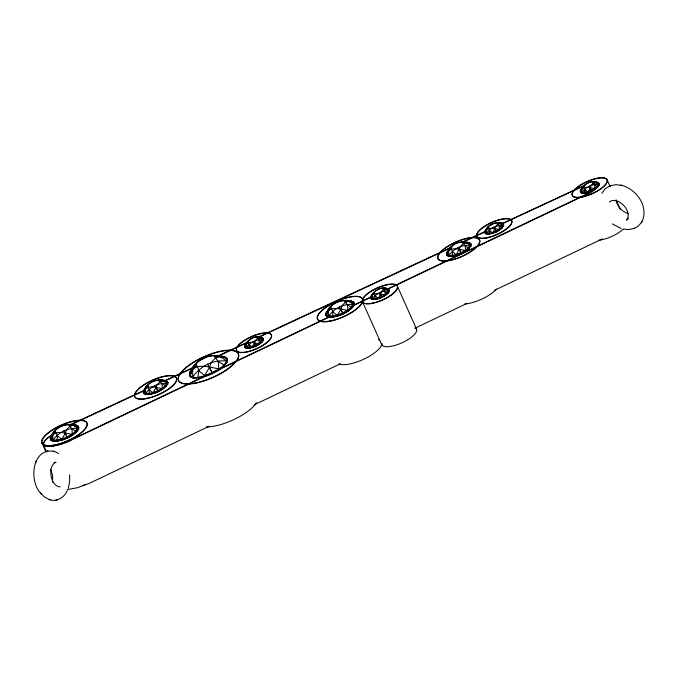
<?xml version="1.0" encoding="UTF-8"?>
<svg xmlns="http://www.w3.org/2000/svg" width="678" height="678" viewBox="0 0 678 678"><rect width="100%" height="100%" fill="white"/><g stroke="black" fill="none" stroke-linecap="round" stroke-linejoin="round"><path stroke-width="1.02" d="M145.626 394.621L145.406 389.019C148.643 380.892 159.118 377.926 166.78 381.155C167.89 381.663 168.008 383.129 167.797 384.18C162.762 390.901 153.906 394.554 145.626 394.621C144.236 394.282 143.083 393.189 143.278 391.698C146.456 381.9 158.211 377.646 167.424 381.604L167.907 382.943M448.811 256.53L448.59 250.928C451.828 242.792 462.303 239.834 469.964 243.063C471.091 243.571 471.244 245.021 470.981 246.089C465.947 252.809 457.091 256.462 448.811 256.53C445.675 256.115 446.421 252.292 448.633 251.14L448.328 250.462C452.243 242.393 462.727 240.334 470.608 243.512L471.04 244.453M53.02 441.344L52.774 434.895C56.444 425.691 67.97 422.394 76.792 425.487C77.962 425.792 78.521 426.776 78.724 427.869L78.597 429.293C72.792 437.047 62.571 441.259 53.02 441.344L50.842 440.158L50.282 438.598C53.231 426.894 67.495 421.699 78.173 426.326L78.724 427.869M193.094 378.104L192.62 377.061L192.755 369.502C197.756 357.018 213.841 352.45 225.638 357.391C227.367 358.162 227.605 360.391 227.189 362.035C219.452 372.375 205.832 377.993 193.094 378.104L190.187 376.519L189.442 374.442C190.967 367.569 196.747 360.865 203.57 358.654L203.731 358.255M262.005 342.178L261.776 341.653C260.055 341.695 253.826 335.313 259.004 337.491L259.233 338.017C260.827 337.424 264.149 337.89 263.369 340.28C259.496 345.449 252.691 348.263 246.317 348.314L246.156 344.017C252.936 330.957 274.776 338 254.953 346.119C234.029 355.255 250.953 330.322 263.081 338.305M328.559 317.372L328.313 310.922C331.983 301.718 343.509 298.413 352.34 301.515C353.501 301.82 354.06 302.795 354.272 303.897L354.136 305.32C348.331 313.075 338.11 317.287 328.559 317.372L326.389 316.177L325.821 314.626C328.771 302.922 343.034 297.718 353.713 302.354L354.272 303.897M387.969 293.421L387.74 292.896C386.019 292.938 379.79 286.557 384.968 288.735L385.197 289.26C386.791 288.667 390.121 289.133 389.333 291.523C385.468 296.693 378.655 299.498 372.281 299.557L372.12 295.261C378.9 282.192 400.74 289.243 380.917 297.354C359.993 306.498 376.917 281.556 389.053 289.54M486.635 234.113L486.465 229.808C486.99 224.198 503.534 218.519 503.686 226.079C499.813 231.24 492.999 234.054 486.635 234.113C485.567 233.842 484.677 233.003 484.821 231.859C487.287 224.333 496.313 221.079 503.398 224.096M595.309 182.687C596.869 182.484 599.869 182.899 599.089 185.179C595.225 190.349 588.411 193.154 582.038 193.213L581.877 188.908C588.657 175.848 610.497 182.899 590.674 191.01C569.749 200.146 586.673 175.212 598.81 183.196M447.166 255.699L446.556 252.919L449.861 247.682L450.582 247.47L452.548 251.708L452.234 256.547M50.282 438.598C53.045 443.404 60.418 439.581 64.605 438.666C69.775 435.996 76.682 433.556 78.572 427.53M143.253 392.24C148.77 397.893 165.229 389.35 167.771 382.646M189.442 374.442C193.713 381.112 204.366 375.442 210.358 373.705C216.528 370.264 226.138 366.849 227.02 358.908M325.821 314.626C328.584 319.423 335.957 315.601 340.144 314.694C345.314 312.024 352.221 309.583 354.111 303.549M446.988 255.301C455.362 257.394 467.828 252.326 470.863 244.055M484.804 232.283C490.16 236.19 501.466 230.613 503.593 224.511M50.435 438.946L51.435 436.378L52.816 435.123L52.46 434.344L54.232 431.157L55.062 430.92L57.333 435.801L56.969 441.37M143.389 392.545L145.906 388.028L143.372 391.02L143.677 391.698M189.645 374.9L190.781 371.027L194.713 364.518L195.823 364.196L197.408 366.586L198.84 370.713L197.891 377.087L198.357 378.129M258.471 337.983A9.195 3.144 -24.1 0 1 260.801 341.89A9.195 3.144 -24.1 0 1 248.741 347.314A9.195 3.144 -24.1 0 1 247.241 343.034C245.555 344.119 243.021 347.543 246.317 348.314M325.974 314.973L327.381 311.278L329.779 307.176L330.61 306.948L332.873 311.829L332.508 317.389M373.79 293.455C372.553 294.794 368.451 298.396 372.281 299.557M484.906 232.512L485.575 230.8L488.143 228.011M596.131 182.823A9.195 3.144 -24.1 0 1 595.386 187.755A9.195 3.144 -24.1 0 1 583.8 192.238A9.195 3.144 -24.1 0 1 582.97 187.925C581.275 189.009 578.749 192.442 582.038 193.213M145.448 389.231L145.143 388.553L146.677 385.774L147.389 385.57L149.355 389.808L149.05 394.647M244.817 346.068L244.589 345.543L247.682 341.365L249.19 344.619L248.953 348.331M370.781 297.303L370.552 296.786L373.646 292.608L375.163 295.862L374.917 299.574M485.134 231.859L484.897 231.334L487.999 227.155L489.508 230.41L489.262 234.122M580.546 190.959L580.309 190.442L583.402 186.255L584.919 189.518L584.673 193.222M52.562 482.219L52.579 475.354L50.57 469.193M53.816 451.302C31.934 447.743 28.773 480.888 40.731 493.304M68.215 488.33L69.614 482.168L69.656 474.795M153.491 393.638L153.186 392.96L157.466 384.299L160.169 381.578L165.542 380.57L167.856 382.545M456.684 255.547L456.37 254.86L460.65 246.207L463.362 243.487L468.727 242.478L470.913 244.199M62.096 440.208L61.749 439.429L65.258 433.335L66.69 429.454L69.809 426.318L73.377 425.182L75.995 425.131L78.665 427.403M205.197 376.587L204.722 375.544L209.417 367.417L211.316 362.247L215.485 358.069L220.24 356.56L223.723 356.492L224.198 357.535L225.842 357.848L227.291 359.518M337.636 316.236L337.288 315.448L340.805 309.354L342.229 305.481L345.356 302.346L348.924 301.21L351.535 301.159L354.204 303.43M378.332 298.803L381.4 291.633L383.477 289.54L385.858 288.786L387.604 288.752L387.833 289.269M492.686 233.351L495.745 226.181L497.83 224.087L501.949 223.299L503.729 224.816M588.089 192.45L591.157 185.28L593.233 183.196L595.615 182.433L597.36 182.399L597.589 182.924M491.948 224.181L490.652 225.588M35.527 462.76L35.756 462.167M35.832 461.964L36.07 461.345M67.325 490.533C64.622 497.16 57.096 502.144 49.918 499.788M143.439 392.909L145.406 389.019L147.906 386.341M446.624 254.818L448.59 250.928L451.099 248.25M50.494 439.369L52.774 434.895L55.664 431.81M189.721 375.468L192.755 369.502L196.62 365.391M244.631 347L246.156 344.017L248.08 341.958M326.033 315.397L328.313 310.922L331.203 307.837M370.603 298.235L372.12 295.261L374.044 293.201M484.948 232.791L486.465 229.808L488.397 227.749M580.36 191.891L581.877 188.908L583.8 186.857M601.81 193.306L605.047 188.891L609.853 185.865M641.744 222.053C649.397 207.214 636.498 188.95 621.557 185.331M252.369 347.56L252.131 347.034L254.479 342.975C251.013 341.246 246.911 342.593 244.589 345.543M634.311 228.376L638.168 226.172L641.515 222.435M641.295 222.782L641.956 221.706M50.774 437.971L50.418 437.183L53.342 433.734M446.861 253.606L446.556 252.919L449.912 249.309M326.313 313.999L325.957 313.211L327.381 311.278M190.094 373.603L189.628 372.561L190.781 371.027M165.542 380.57C156.186 379.163 158.601 380.977 165.72 385.96L166.025 386.646M158.22 380.977L159.313 379.824M145.321 393.943C150.474 386.621 158.474 382.528 167.483 383.494L167.797 384.18M448.505 255.852C453.701 248.589 461.684 244.504 470.676 245.402L470.981 246.089M52.664 440.564C58.63 432.14 67.859 427.42 78.241 428.513L78.597 429.293M192.62 377.061C200.637 365.917 212.909 359.645 226.723 360.993L227.189 362.035M246.08 347.797C250.089 342.221 256.225 339.085 263.132 339.763L263.369 340.28M328.211 316.584C334.22 308.227 343.424 303.532 353.78 304.532L354.136 305.32M372.053 299.032C376.053 293.464 382.189 290.328 389.104 290.998L389.333 291.523M486.397 233.588C490.372 227.969 496.525 224.825 503.449 225.554L503.686 226.079M581.809 192.688C585.784 187.069 591.936 183.924 598.86 184.653L599.089 185.179M143.372 391.02C147.974 384.358 155.965 387.545 162.381 388.63L162.686 389.308M446.556 252.919C451.158 246.267 459.15 249.453 465.566 250.529L465.871 251.216M50.418 437.183C55.749 429.547 64.944 433.2 72.351 434.429L72.699 435.217M189.628 372.561C196.73 362.374 208.994 367.239 218.867 368.883L219.333 369.925M325.957 313.211C331.296 305.575 340.492 309.219 347.89 310.456L348.246 311.236M370.552 296.786C374.103 291.693 380.239 294.125 385.172 294.947L385.409 295.464M484.897 231.334C488.457 226.24 494.584 228.672 499.517 229.495L499.754 230.02M580.309 190.442C583.86 185.34 589.996 187.781 594.928 188.594L595.165 189.12M628.506 218.206L626.396 220.164C631.794 213.57 623.718 202.222 615.556 200.586M609.336 201.917L612.005 200.535L615.183 200.51M247.826 342.212L245.945 343.644L246.182 344.17M583.546 187.111L581.673 188.543L581.902 189.06M373.129 294.006L371.917 294.888L372.146 295.413M486.846 229.037L486.49 229.961M53.545 433.454C25.849 452.87 62.24 446.539 72.554 439.42L330.686 316.414M53.003 434.174C49.418 437.013 43.85 439.708 43.375 444.751M204.366 358.213C211.028 353.806 219.469 356.391 226.621 358.077L227.096 359.128M351.992 305.931L371.391 296.684L371.671 297.303M352.679 305.931L371.798 296.82M387.096 289.531L585.953 194.772C590.902 193.645 608.658 180.484 592.741 182.772M209.307 426.216L89.454 483.287L77.385 487.745L67.376 489.541M254.242 404.8L340.288 363.798M414.86 328.262L467.439 303.202M494.211 290.447L602.242 238.961M70.343 424.708L144.99 389.935M163.762 381.189L193.916 367.137M217.367 356.213L247.741 342.068M257.682 337.432L452.218 246.809M461.803 242.343L485.753 231.181L486.058 231.851M501.466 223.867L585.267 185.018M70.478 424.979L144.355 390.562M164.5 381.172L193.289 367.764M218.231 356.145L247.979 342.288M257.572 337.814L451.379 247.529M462.888 242.165L486.88 230.995M501.271 224.291L583.851 185.899M610.217 185.73L615.853 184.679L622.107 185.467M623.523 229.122L628.701 229.554L633.947 228.511M609.471 186.018L610.598 185.586M633.566 228.656L634.701 228.223M593.97 182.619L597.36 182.399M383.392 289.167L387.604 288.752M70.919 425.462L75.995 425.131M469.032 243.165L465.608 243.148L465.303 242.461C458.557 239.597 466.667 247.911 468.905 247.868L469.21 248.555M46.706 451.158L47.146 451.065M47.426 451.006L47.867 450.912M55.867 500.178L56.308 500.084M56.588 500.025L57.037 499.932M53.986 462.557L56.045 462.235C47.053 465.515 50.367 486.541 60.045 486.897M165.847 381.256L163.152 380.604M599.242 183.526L595.521 182.424M502.186 223.825C496.296 222.037 495.33 223.426 502.084 227.452L502.322 227.969M594.962 182.916L592.445 182.001L592.843 182.594L595.615 182.433L598.86 184.653M497.432 223.494L500.203 223.333L503.449 225.554M383.078 288.947L385.858 288.786L389.104 290.998M351.535 301.159C349.704 302.312 343.17 298.769 344.755 301.447L348.924 301.21L353.78 304.532M257.115 337.703L261.632 337.508L261.869 338.034M223.723 356.492L213.892 355.687L214.689 356.874L220.24 356.56L226.723 360.993M72.046 425.114L68.622 424.53L69.215 425.428L73.377 425.182L78.241 428.513M465.303 242.461L468.727 242.478M500.11 223.325L501.949 223.299M462.837 242.716L466.456 242.512L470.676 245.402M258.386 338.025L259.004 337.491L261.632 337.508M159.652 380.807L163.271 380.604L167.483 383.494M582.851 186.416L584.233 186.492M487.44 227.316L488.83 227.393M146.677 385.774L148.482 385.884M351.89 301.947L349.848 301.21M76.343 425.92L74.309 425.191M259.437 344.229L259.208 343.704L254.487 342.975L253.555 341.271M615.073 200.493L615.666 200.603M620.641 185.119L621.226 185.255M628.116 213.545C622.099 211.79 617.158 206.426 616.056 200.239M54.13 451.404L56.444 452.328M40.333 492.813L44.426 496.957L49.604 499.686M53.384 451.175L54.562 451.531M49.172 499.559L50.35 499.915M224.198 357.535L222.698 356.543M621.167 228.52L612.336 223.918M56.833 452.531L58.622 453.624M592.843 182.594L594.64 184.933L597.733 187.077M344.755 301.447L347.458 304.956L351.738 307.38L352.094 308.168M214.689 356.874L218.291 361.552L224.003 364.781L224.469 365.832M69.215 425.428L71.919 428.928L76.199 431.352L76.555 432.14M263.132 339.763L259.894 337.542L257.513 338.297L255.428 340.39L254.487 342.975L255.818 345.594L254.479 342.975M584.919 189.518L587.86 191.933M489.508 230.41L492.448 232.825M452.548 251.708L456.37 254.86M375.163 295.862L378.104 298.278M332.873 311.829L337.288 315.448M249.19 344.619L252.131 347.034M198.84 370.713L204.722 375.544M149.355 389.808L153.186 392.96M57.333 435.801L61.749 439.429M40.866 493.474L41.29 493.991M589.284 186.17L591.775 191.01M493.872 227.062L496.135 231.384L494.804 228.766M458.218 247.351L461.472 253.674M379.527 292.515L382.019 297.354M339.424 306.803L343.161 314.075M207.57 364.018L212.095 372.663L209.426 367.417M155.033 385.443L157.982 391.087L156.237 387.663M63.876 430.784L67.622 438.047M590.207 187.865L591.547 190.493M380.451 294.21L381.79 296.837M340.814 309.354L342.814 313.287M65.274 433.327L67.275 437.259M459.43 249.563L461.167 252.987M606.988 179.534L610.115 186.526M616.116 199.934L620.395 209.519M598.623 183.043L599.183 184.23M580.215 191.382L580.588 192.416M503.212 223.935L503.635 224.621M495.923 231.062L496.372 231.91M484.846 232.588L485.185 233.317M446.438 254.148L446.929 255.496M397.232 285.887L416.639 329.271M388.867 289.387L389.426 290.574M387.257 289.93L386.952 289.269L585.834 194.493C590.555 191.645 597.615 189.357 599.284 183.619M370.459 297.727L370.832 298.761M362.366 301.464L381.773 344.848M353.433 302.117L353.636 302.566M354.043 304.075L354.247 304.532M352.34 301.515L352.543 301.973M353.535 305.363L353.738 305.82M350.772 301.202L350.975 301.659M352.509 306.795L352.713 307.244M351.001 308.304L351.204 308.761M349.068 309.854L349.272 310.304M346.78 311.363L346.983 311.821M344.238 312.787L344.441 313.244M341.509 314.075L341.712 314.524M338.737 315.151L338.941 315.609M336.008 316.007L336.212 316.457M333.432 316.584L333.635 317.041M331.313 317.329L330.745 316.05L72.436 439.149C63.579 442.293 52.808 449.124 43.502 445.056L46.502 451.76M327.999 310.363L328.355 311.151M329.118 316.863L329.322 317.321M326.355 312.711L326.559 313.16M327.55 316.558L327.754 317.007M325.847 313.999L326.05 314.448M326.457 315.956L326.66 316.414M325.889 315.092L326.389 316.177M262.894 338.144L263.454 339.331M255.614 345.272L256.055 346.119M244.495 346.483L244.868 347.526M226.249 357.764L226.52 358.365M227.164 359.679L227.367 360.137M227.062 360.374L227.342 360.976M225.638 357.391L225.842 357.848M224.791 356.959L225.062 357.569M226.393 362.094L226.664 362.696M225.825 363.094L226.028 363.561M225.028 363.993L225.299 364.603M221.477 356.56L221.681 357.018M220.053 356.535L220.325 357.137M223.011 366.018L223.282 366.629M221.825 367.12L222.028 367.578M220.435 368.078L220.706 368.679M217.392 370.095L217.663 370.697M215.757 371.129L215.96 371.595M213.994 371.993L214.265 372.595M211.917 372.553L212.561 373.705M210.358 373.705L210.629 374.307M208.536 374.536L208.748 374.993M206.654 375.146L206.926 375.756M203.019 376.282L203.29 376.892M201.298 376.79L201.51 377.248M199.586 377.053L199.857 377.663M196.484 377.443L196.756 378.053M195.128 377.561L195.34 378.019M191.518 369.976L191.789 370.586M193.84 377.434L194.111 378.036M190.145 371.883L190.416 372.493M191.747 377.019L192.018 377.621M189.476 373.603L189.747 374.214M190.967 376.731L191.171 377.197M190.289 376.214L190.56 376.824M189.526 375.07L190.187 376.519M157.745 390.748L158.288 391.765M143.304 392.647L143.744 393.596M77.885 426.089L78.097 426.547M78.504 428.047L78.707 428.504M76.792 425.487L77.004 425.945M77.995 429.335L78.199 429.793M75.224 425.174L75.428 425.631M76.97 430.767L77.173 431.225M73.241 425.165L73.444 425.623M75.461 432.284L75.665 432.734M73.529 433.827L73.733 434.284M71.241 435.335L71.444 435.793M68.698 436.759L68.902 437.217M65.969 438.047L66.173 438.505M63.19 439.132L63.393 439.581M60.469 439.98L60.673 440.437M57.893 440.564L58.096 441.014M55.562 440.853L55.766 441.31M51.833 435.251L52.037 435.708M53.579 440.844L53.782 441.293M50.808 436.683L51.011 437.14M52.011 440.53L52.214 440.988M50.308 437.971L50.511 438.429M50.918 439.929L51.121 440.386M50.342 439.073L50.842 440.158M41.96 443.039L45.816 451.667M594.64 184.933L594.928 188.594M499.228 225.833L499.517 229.495M465.184 245.758L465.566 250.529M384.884 291.277L385.172 294.947M347.458 304.956L347.89 310.456M258.92 340.042L259.208 343.704M218.291 361.552L218.867 368.883M162 383.85L162.381 388.63M71.919 428.928L72.351 434.429M381.994 343.509A24.654 8.433 -24.1 0 1 364.188 359.018A24.654 8.433 -24.1 0 1 338.932 363.976M378.383 339.686A24.654 8.433 -24.1 0 1 379.553 340.051M353.018 305.159A13.789 4.712 -24.1 0 1 342.483 314.016A13.789 4.712 -24.1 0 1 328.533 316.321M352.374 303.1A13.789 4.712 -24.1 0 1 342.56 312.939A13.789 4.712 -24.1 0 1 327.457 314.838M327.211 313.516A13.789 4.712 -24.1 0 1 328.576 311.024M349.763 301.93A13.789 4.712 -24.1 0 1 350.518 302.049M415.241 327.813A19.103 6.534 -24.1 0 1 402.342 342.636A19.103 6.534 -24.1 0 1 381.536 343.314M388.223 290.396A9.195 3.144 -24.1 0 1 380.189 297.905A9.195 3.144 -24.1 0 1 371.959 296.727M385.146 289.159A9.195 3.144 -24.1 0 1 386.121 293.71A9.195 3.144 -24.1 0 1 373.807 298.591A9.195 3.144 -24.1 0 1 374.154 293.515M262.259 339.153A9.195 3.144 -24.1 0 1 254.547 346.534A9.195 3.144 -24.1 0 1 245.834 345.805M85.182 484.524A24.654 8.433 -24.1 0 1 83.004 485.38M77.309 429.81A13.789 4.712 -24.1 0 1 65.029 438.81A13.789 4.712 -24.1 0 1 52.308 439.675M76.826 427.072A13.789 4.712 -24.1 0 1 62.707 438.649A13.789 4.712 -24.1 0 1 53.037 434.996M74.224 425.903A13.789 4.712 -24.1 0 1 75.622 426.208M496.516 289.142A22.798 7.797 -24.1 0 1 464.777 303.947M469.998 246.055A11.95 4.085 -24.1 0 1 460.252 253.903A11.95 4.085 -24.1 0 1 448.446 255.369M468.379 243.377A11.95 4.085 -24.1 0 1 465.074 250.326A11.95 4.085 -24.1 0 1 450.616 255.352A11.95 4.085 -24.1 0 1 450.056 249.741M502.178 224.689A9.195 3.144 -24.1 0 1 496.957 231.368A9.195 3.144 -24.1 0 1 486.092 232.876M486.27 231.342A9.195 3.144 -24.1 0 1 486.541 230.91M500.144 223.689A9.195 3.144 -24.1 0 1 500.576 228.164A9.195 3.144 -24.1 0 1 489.058 233.105A9.195 3.144 -24.1 0 1 487.041 229.308M623.099 229.291A19.103 6.534 -24.1 0 1 598.437 240.3M598.293 184.526A9.195 3.144 -24.1 0 1 591.631 190.832A9.195 3.144 -24.1 0 1 581.758 192.315M256.42 402.732A32.764 11.204 -24.1 0 1 206.332 426.92M191.332 373.993A18.382 6.288 -24.1 0 1 191.349 372.968M221.011 357.577A18.382 6.288 -24.1 0 1 221.842 357.662M163.228 381.163A11.95 4.085 -24.1 0 1 163.542 387.197A11.95 4.085 -24.1 0 1 148.228 393.443A11.95 4.085 -24.1 0 1 146.863 387.841M166.813 384.146A11.95 4.085 -24.1 0 1 157.576 391.774A11.95 4.085 -24.1 0 1 145.609 393.715M330.008 321.262A24.654 8.433 -24.1 0 0 362.798 299.829A24.654 8.433 -24.1 0 0 327.44 306.473A24.654 8.433 -24.1 0 0 330.008 321.262M372.519 303.38A19.103 6.534 -24.1 0 0 397.554 286.701A19.103 6.534 -24.1 0 0 369.883 292.193A19.103 6.534 -24.1 0 0 372.519 303.38M246.555 352.136A19.103 6.534 -24.1 0 0 271.59 335.457A19.103 6.534 -24.1 0 0 243.919 340.949A19.103 6.534 -24.1 0 0 246.555 352.136M54.469 445.234A24.654 8.433 -24.1 0 0 87.259 423.801A24.654 8.433 -24.1 0 0 51.901 430.454A24.654 8.433 -24.1 0 0 54.469 445.234M450.311 260.454A22.798 7.797 -24.1 0 0 479.778 240.461A22.798 7.797 -24.1 0 0 446.446 247.402A22.798 7.797 -24.1 0 0 450.311 260.454M486.88 237.936A19.103 6.534 -24.1 0 0 511.924 221.248A19.103 6.534 -24.1 0 0 484.245 226.74A19.103 6.534 -24.1 0 0 486.88 237.936M582.275 197.035A19.103 6.534 -24.1 0 0 607.31 180.348A19.103 6.534 -24.1 0 0 579.639 185.848A19.103 6.534 -24.1 0 0 582.275 197.035M147.126 398.545A22.798 7.797 -24.1 0 0 176.594 378.561A22.798 7.797 -24.1 0 0 143.261 385.494A22.798 7.797 -24.1 0 0 147.126 398.545M195.917 383.146A32.764 11.204 -24.1 0 0 238.614 354.475A32.764 11.204 -24.1 0 0 191.382 363.493A32.764 11.204 -24.1 0 0 195.179 382.994A32.764 11.204 -24.1 0 0 238.546 354.458A32.764 11.204 -24.1 0 0 190.942 364.145A32.764 11.204 -24.1 0 0 195.917 383.146M329.889 320.991A24.654 8.433 -24.1 0 0 362.679 299.549A24.654 8.433 -24.1 0 0 327.313 306.202A24.654 8.433 -24.1 0 0 329.889 320.991M373.044 302.973A19.103 6.534 -24.1 0 0 397.359 286.167A19.103 6.534 -24.1 0 0 369.188 292.303A19.103 6.534 -24.1 0 0 373.044 302.973M247.08 351.729A19.103 6.534 -24.1 0 0 271.395 334.932A19.103 6.534 -24.1 0 0 243.224 341.068A19.103 6.534 -24.1 0 0 247.08 351.729M54.35 444.963A24.654 8.433 -24.1 0 0 87.131 423.521A24.654 8.433 -24.1 0 0 51.774 430.174A24.654 8.433 -24.1 0 0 54.35 444.963M450.184 260.183A22.798 7.797 -24.1 0 0 479.66 240.19A22.798 7.797 -24.1 0 0 446.319 247.131A22.798 7.797 -24.1 0 0 450.184 260.183M487.406 237.52A19.103 6.534 -24.1 0 0 511.72 220.723A19.103 6.534 -24.1 0 0 483.55 226.859A19.103 6.534 -24.1 0 0 487.406 237.52M582.8 196.62A19.103 6.534 -24.1 0 0 607.115 179.823A19.103 6.534 -24.1 0 0 578.944 185.958A19.103 6.534 -24.1 0 0 582.8 196.62M146.999 398.274A22.798 7.797 -24.1 0 0 176.475 378.282A22.798 7.797 -24.1 0 0 143.134 385.223A22.798 7.797 -24.1 0 0 146.999 398.274"/></g></svg>
